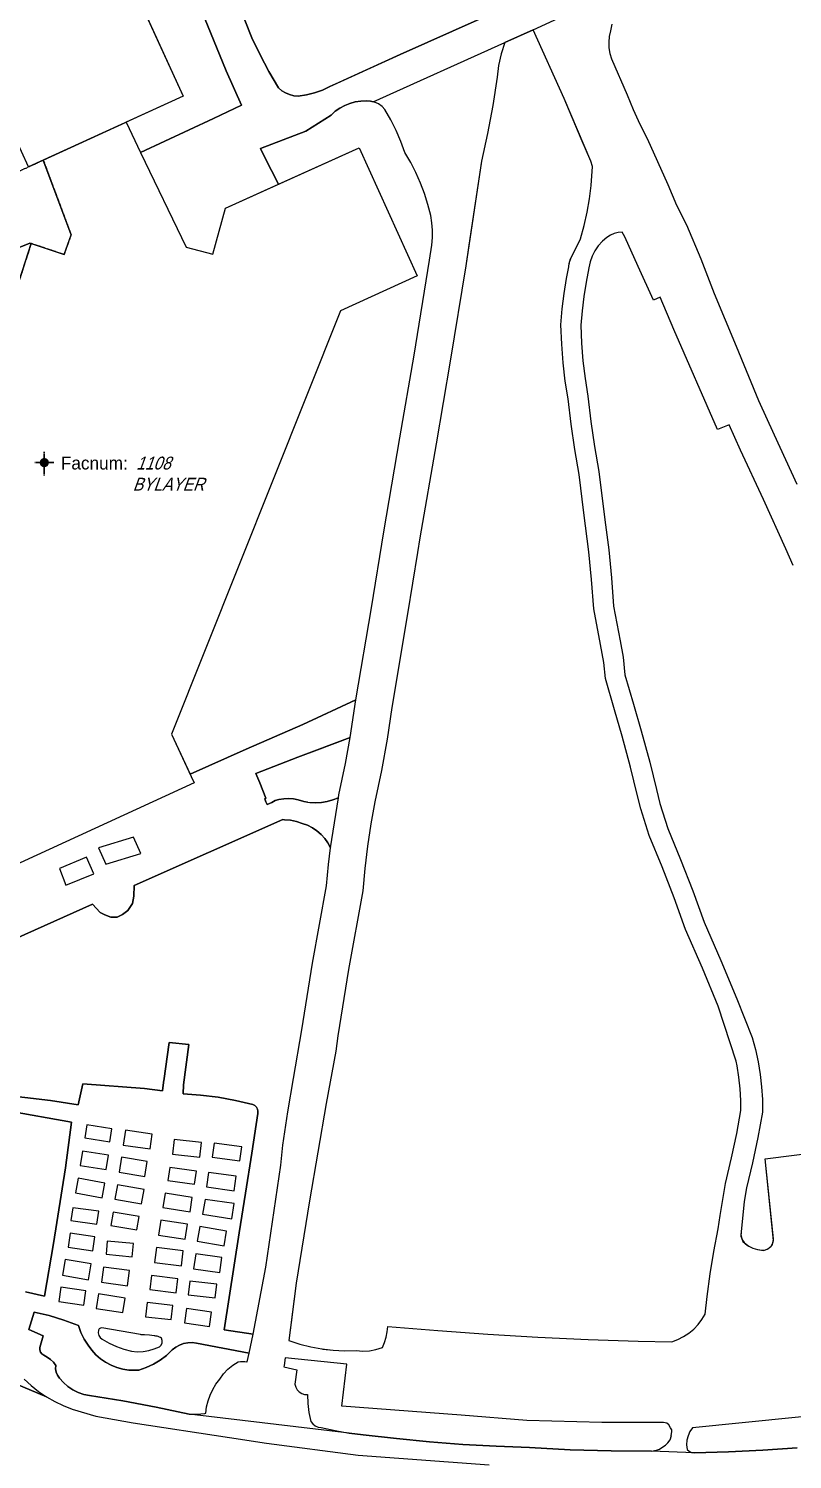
# Model space of a CAD drawing. Header units: inches. Extents: x 1273557 to 1282364, y 239587 to 246310.
# Drawn here: x 1276872 to 1277121.4, y 241334.9 to 241802 of the extents above; entities that cross this region are included whole.
import ezdxf
from ezdxf.enums import TextEntityAlignment as Align

# ---------------------------------------------------------------- set-up
doc = ezdxf.new("R2010")
doc.units = ezdxf.units.IN
doc.header["$MEASUREMENT"] = 0
doc.linetypes.add('DASHED2', pattern=[0.375, 0.25, -0.125])
doc.linetypes.add('HIDDEN', pattern=[0.375, 0.25, -0.125])
doc.layers.add('BLDG-DATA', color=159, linetype='DASHED2', lineweight=30)
for name, color, linetype in [('BLDG-UW', 231, 'Continuous'), ('BLDG-UW-UG', 159, 'HIDDEN'), ('GRASS', 3, 'Continuous'), ('PATH', 253, 'Continuous'), ('PATH-ISLAND', 252, 'Continuous'), ('STREET-UW', 50, 'Continuous')]:
    doc.layers.add(name, color=color, linetype=linetype)
doc.styles.add('SS_LITE', font='FRABK.TTF', dxfattribs={"height": 16})

# ---------------------------------------------------------------- blocks, each defined once
blk = doc.blocks.new('*U1')
for p, q in [((-3.08, 0), (3.08, 0)), ((0, 3.55), (0, -4.2))]:
    blk.add_line(p, q)
at = {"const_width": 1.5}
blk.add_lwpolyline([(-0.75, 0, 1), (0.75, 0, 1)], format="xyb", close=True, dxfattribs=at)
at = {"layer": 'BLDG-DATA', "color": 1, "style": 'SS_LITE'}
blk.add_text('Facnum:', height=4.2, dxfattribs=at).set_placement((27.26, -2.25), align=Align.RIGHT)
at = {"layer": 'BLDG-DATA', "color": 7, "style": 'SS_LITE', "oblique": 20, "width": 0.9, "flags": 8}
for tag, p in [('FACNUM', (29.98, -2.25)), ('OBJECT', (28.84, -9.16))]:
    blk.add_attdef(tag, p, '', height=4.2, dxfattribs=at)

msp = doc.modelspace()

# ---------------------------------------------------------------- linework, layer by layer
at = {"layer": 'BLDG-UW'}
for points in [[(1276645.23, 241924.23), (1276696.08, 241947.49), (1276711.47, 241913.85), (1276784.11, 241947.08), (1276767.9, 241982.54), (1276786.14, 241990.88), (1276782.02, 241999.89), (1276796.79, 242006.65), (1276800.91, 241997.64), (1276819.06, 242005.94), (1276922.4, 241779.97), (1276871.92, 241756.89), (1276855.87, 241791.97), (1276784.01, 241759.11), (1276800.29, 241723.51), (1276747.97, 241699.58), (1276645.23, 241924.23)], [(1276855.66, 241523.41), (1276828.93, 241582.12), (1276864.95, 241597.01), (1276866.43, 241607.08), (1276835.56, 241616.44), (1276872.82, 241731.87), (1276883.56, 241728.27), (1276885.87, 241734.75), (1276876.77, 241759.11), (1276903.81, 241771.47), (1276908.56, 241761.62), (1276923.45, 241730.68), (1276932.08, 241728.35), (1276936.26, 241743.38), (1276936.26, 241743.38), (1276979.87, 241763.14), (1276998.88, 241721.36), (1276973.87, 241709.86), (1276973.87, 241709.86), (1276918.65, 241571.66), (1276925.11, 241557.89), (1276926.07, 241555.83)]]:
    msp.add_lwpolyline(points, close=True, dxfattribs=at)
at = {"layer": 'BLDG-UW-UG'}
msp.add_lwpolyline([(1276855.66, 241523.41), (1276830.56, 241511.86), (1276775.19, 241639.37), (1276797.62, 241649.06), (1276778.22, 241693.72), (1276803.85, 241704.8), (1276799.82, 241714.06), (1276814.48, 241720.39), (1276810.78, 241728.92), (1276871.92, 241756.89), (1276876.77, 241759.11), (1276885.87, 241734.75), (1276883.56, 241728.27), (1276872.82, 241731.87), (1276835.56, 241616.44), (1276866.43, 241607.08), (1276864.95, 241597.01), (1276828.93, 241582.12)], close=True, dxfattribs=at)
at = {"layer": 'GRASS'}
for points in [[(1276936.5, 241788.3), (1276926.52, 241812.84), (1276924.11, 241818.53), (1276923.13, 241820.84), (1276918.51, 241831.78), (1276911.89, 241846.58), (1276910.87, 241848.87), (1276905.55, 241860.77), (1276901.14, 241873.16), (1276883.63, 241864.74), (1276922.4, 241779.97), (1276903.81, 241771.47), (1276908.56, 241761.62), (1276932.31, 241772.74), (1276941.45, 241777.06)], [(1277078.83, 241528.33), (1277074.6, 241538.63), (1277071.83, 241547.3), (1277070.67, 241552.01), (1277068.49, 241560.93), (1277065.74, 241571), (1277063.24, 241579.65), (1277060.29, 241589.81), (1277059.83, 241595.05), (1277058.73, 241600.98), (1277056.48, 241612.6), (1277055.82, 241622.14), (1277054.92, 241631.17), (1277053.31, 241643.93), (1277051.73, 241656.51), (1277050.33, 241664.6), (1277049.1, 241672.94), (1277048.11, 241681.11), (1277047.2, 241686.89), (1277046.5, 241692.93), (1277046.04, 241699), (1277045.81, 241705.31), (1277046.21, 241710.54), (1277046.8, 241715.51), (1277047.6, 241720.45), (1277048.37, 241724.21), (1277048.42, 241724.64), (1277048.79, 241726.6), (1277052.23, 241733.46), (1277053.39, 241737.74), (1277054.35, 241742.07), (1277055.09, 241746.45), (1277055.63, 241750.85), (1277056.08, 241757.07), (1277055.52, 241758.81), (1277046.88, 241779.22), (1277036.72, 241801.68), (1277027.46, 241797.5), (1277026.28, 241793.79), (1277025.43, 241790), (1277024.92, 241786.14), (1277023.52, 241776.94), (1277021.82, 241767.8), (1277019.83, 241758.72), (1277014.75, 241724.58), (1277009.65, 241693.43), (1277005.01, 241666.44), (1276999.77, 241635.74), (1276998.98, 241630.96), (1276995.69, 241610.91), (1276990.54, 241580.35), (1276989.01, 241570.04), (1276987.17, 241559.78), (1276985, 241549.58), (1276983.73, 241542.36), (1276982.65, 241535.11), (1276981.76, 241527.84), (1276981.06, 241520.56), (1276976.45, 241494.85), (1276972.96, 241473.21), (1276972.28, 241468.16), (1276969.18, 241451.1), (1276963.72, 241419.25), (1276959.31, 241392.47), (1276956.96, 241373.68), (1276960.49, 241372.52), (1276964.09, 241371.61), (1276967.75, 241370.93), (1276971.45, 241370.5), (1276975.17, 241370.33), (1276978.89, 241370.4), (1276981.06, 241370.22), (1276983.25, 241370.34), (1276985.4, 241370.74), (1276987.48, 241371.42), (1276988.2, 241373.04), (1276988.74, 241374.74), (1276989.09, 241376.49), (1276989.25, 241378.27), (1277005.59, 241376.92), (1277021.94, 241375.76), (1277038.3, 241374.8), (1277054.67, 241374.05), (1277071.05, 241373.49), (1277082.04, 241373.25), (1277083.97, 241374), (1277085.81, 241374.95), (1277087.54, 241376.1), (1277089.13, 241377.43), (1277090.56, 241378.92), (1277091.83, 241380.55), (1277092.92, 241382.32), (1277093.54, 241388.1), (1277094.53, 241395.47), (1277095.73, 241402.81), (1277097.13, 241410.12), (1277097.78, 241414.54), (1277099.5, 241424.98), (1277101.5, 241433.31), (1277103.2, 241441.32), (1277104.58, 241448.81), (1277104.55, 241452.11), (1277104.32, 241455.88), (1277103.9, 241459.63), (1277103.29, 241463.35), (1277102.96, 241464.88), (1277097.15, 241482.82), (1277091.97, 241495.27), (1277086.49, 241507.87), (1277082.72, 241518.27)], [(1276997.83, 241695.41), (1277002.91, 241726.43), (1277003.65, 241731.39), (1277003.87, 241733.8), (1277003.88, 241736.23), (1277003.68, 241738.64), (1277003.26, 241741.03), (1277002.34, 241744.62), (1277001.22, 241748.16), (1276999.91, 241751.63), (1276998.41, 241755.03), (1276996.73, 241758.34), (1276994.86, 241761.55), (1276993.55, 241765.21), (1276992.02, 241768.79), (1276990.28, 241772.27), (1276988.33, 241775.64), (1276987.37, 241776.64), (1276986.23, 241777.44), (1276984.97, 241778.01), (1276983.63, 241778.34), (1276982.24, 241778.42), (1276980.43, 241778.36), (1276978.63, 241778.1), (1276976.88, 241777.63), (1276975.2, 241776.95), (1276973.6, 241776.09), (1276972.12, 241775.04), (1276970.77, 241773.83), (1276962.52, 241768.51), (1276947.65, 241762.95), (1276949.03, 241760.2), (1276953.54, 241751.21), (1276979.87, 241763.14), (1276998.88, 241721.36), (1276973.87, 241709.86), (1276918.65, 241571.66), (1276924.76, 241558.63), (1276943.01, 241566.77), (1276943.01, 241566.76), (1276961.52, 241574.78), (1276978.85, 241582.85), (1276983.91, 241612.87), (1276987.96, 241637.76), (1276993.2, 241668.46)], [(1276872.82, 241731.87), (1276872.34, 241732.03), (1276822.85, 241711.96), (1276826.8, 241702.18), (1276821.16, 241700.07), (1276824.62, 241691.52), (1276819.64, 241689.5), (1276830.77, 241663.38), (1276840.75, 241639.75), (1276842.08, 241636.61)], [(1276975.44, 241562.08), (1276976.97, 241570.59), (1276959.92, 241564.21), (1276946.2, 241558.85), (1276947.44, 241555.77), (1276949.48, 241550.73), (1276949.08, 241550.55), (1276949.46, 241549.6), (1276949.88, 241548.72), (1276951.36, 241549.36), (1276952.47, 241549.99), (1276953.69, 241550.33), (1276955.27, 241550.59), (1276956.87, 241550.65), (1276958.47, 241550.52), (1276960.03, 241550.19), (1276961.88, 241549.68), (1276963.77, 241549.37), (1276965.68, 241549.27), (1276967.59, 241549.38), (1276969.48, 241549.69), (1276971.33, 241550.2), (1276973.11, 241550.91), (1276973.27, 241551.85)], [(1276908.6, 241532.7), (1276906.21, 241538.03), (1276894.76, 241534.51), (1276897.17, 241529.26)], [(1276890.84, 241531.49), (1276882.07, 241527.79), (1276884.13, 241522.41), (1276893.31, 241526.1)], [(1276890.29, 241439.92), (1276898.46, 241438.55), (1276899.17, 241442.78), (1276891, 241444.15)], [(1276902.87, 241437.52), (1276911.65, 241436.23), (1276912.37, 241441.12), (1276903.59, 241442.41)], [(1276918.99, 241434.54), (1276927.9, 241433.52), (1276928.45, 241438.36), (1276919.54, 241439.38)], [(1276931.92, 241433.58), (1276940.93, 241432.34), (1276941.56, 241436.88), (1276932.55, 241438.12)], [(1276888.82, 241430.87), (1276897.33, 241429.54), (1276898.06, 241434.23), (1276889.55, 241435.56)], [(1276901.52, 241428.62), (1276909.92, 241427.24), (1276910.73, 241432.18), (1276902.33, 241433.56)], [(1276917.49, 241425.93), (1276926.18, 241424.73), (1276926.78, 241429.02), (1276918.04, 241430.22)], [(1276930.08, 241423.84), (1276939.11, 241422.59), (1276939.76, 241427.35), (1276930.7, 241428.59)], [(1276887.31, 241421.88), (1276895.97, 241420.26), (1276896.87, 241425.1), (1276888.21, 241426.72)], [(1276900.18, 241419.84), (1276908.84, 241418.28), (1276909.69, 241423), (1276901.03, 241424.56)], [(1276915.82, 241417.11), (1276924.71, 241415.76), (1276925.42, 241420.43), (1276916.53, 241421.78)], [(1276928.76, 241414.94), (1276938.3, 241413.46), (1276939.07, 241418.4), (1276929.66, 241419.76)], [(1276885.79, 241412.83), (1276894.3, 241411.66), (1276894.88, 241415.89), (1276886.37, 241417.06)], [(1276898.83, 241411.22), (1276907.28, 241409.78), (1276908.03, 241414.19), (1276899.58, 241415.63)], [(1276914.41, 241408.05), (1276923.14, 241406.76), (1276923.87, 241411.71), (1276915.14, 241413)], [(1276884.89, 241404.14), (1276892.96, 241402.93), (1276893.65, 241407.5), (1276885.58, 241408.71)], [(1276927.06, 241406.11), (1276935.81, 241404.61), (1276936.63, 241409.37), (1276927.88, 241410.87)], [(1276897.25, 241401.9), (1276905.78, 241401.06), (1276906.2, 241405.34), (1276897.67, 241406.17)], [(1276913.11, 241399.21), (1276921.85, 241398.09), (1276922.47, 241402.93), (1276913.73, 241404.05)], [(1276883.09, 241394.99), (1276891.59, 241393.55), (1276892.46, 241398.69), (1276883.96, 241400.13)], [(1276925.87, 241397.05), (1276934.38, 241395.88), (1276935.06, 241400.85), (1276926.55, 241402.02)], [(1276895.78, 241392.74), (1276904.24, 241391.57), (1276904.93, 241396.52), (1276896.46, 241397.69)], [(1276911.55, 241390.33), (1276920.12, 241389.21), (1276920.72, 241393.78), (1276912.15, 241394.9)], [(1276881.81, 241386.43), (1276889.99, 241385.21), (1276890.69, 241389.9), (1276882.51, 241391.12)], [(1276924.1, 241388.62), (1276932.89, 241387.6), (1276933.41, 241392.05), (1276924.62, 241393.07)], [(1276894.07, 241384.14), (1276902.79, 241382.8), (1276903.52, 241387.54), (1276894.8, 241388.88)], [(1276910.2, 241381.47), (1276918.56, 241380.53), (1276919.08, 241385.17), (1276910.72, 241386.11)], [(1276933.16, 241359.43), (1276934.37, 241361.05), (1276935.58, 241362.76), (1276937.01, 241364.3), (1276938.64, 241365.62), (1276940.44, 241366.71), (1276941.14, 241366.83), (1276941.84, 241366.88), (1276942.55, 241366.85), (1276943.25, 241366.75), (1276943.33, 241366.74), (1276943.96, 241369.52), (1276926.75, 241372.85), (1276925.35, 241373.03), (1276923.93, 241372.98), (1276922.55, 241372.7), (1276921.22, 241372.21), (1276920, 241371.5), (1276918.9, 241370.61), (1276917.01, 241368.84), (1276914.94, 241367.29), (1276912.73, 241365.96), (1276910.38, 241364.87), (1276907.94, 241364.03), (1276906.75, 241363.99), (1276904.74, 241364.06), (1276902.74, 241364.36), (1276900.8, 241364.88), (1276898.92, 241365.62), (1276897.14, 241366.57), (1276895.48, 241367.71), (1276893.96, 241369.03), (1276892.6, 241370.52), (1276891.42, 241372.15), (1276890.09, 241374.14), (1276889.02, 241376.29), (1276888.23, 241378.55), (1276883.52, 241380.34), (1276878.7, 241381.81), (1276873.8, 241382.97), (1276872.05, 241377.26), (1276876.72, 241375.24), (1276875.62, 241371.43), (1276875.61, 241370.66), (1276875.84, 241369.92), (1276876.3, 241369.31), (1276876.94, 241368.87), (1276878.09, 241368.28), (1276879.14, 241367.51), (1276880.06, 241366.6), (1276880.82, 241365.55), (1276880.77, 241364.44), (1276880.98, 241363.35), (1276881.43, 241362.33), (1276882.09, 241361.44), (1276883.34, 241359.96), (1276884.78, 241358.66), (1276886.39, 241357.57), (1276888.13, 241356.72), (1276889.98, 241356.11), (1276891.89, 241355.77), (1276902.77, 241353.97), (1276913.61, 241351.94), (1276924.4, 241349.69), (1276926.95, 241349.65), (1276929.48, 241349.91), (1276929.81, 241349.98), (1276930.1, 241351.99), (1276930.58, 241353.95), (1276931.26, 241355.86), (1276932.12, 241357.69)], [(1276906.75, 241363.99), (1276904.74, 241364.06), (1276902.74, 241364.36), (1276900.8, 241364.88), (1276898.92, 241365.62), (1276897.14, 241366.57), (1276895.48, 241367.71), (1276893.96, 241369.03), (1276892.6, 241370.52), (1276891.42, 241372.15), (1276891.42, 241372.15), (1276890.09, 241374.14), (1276889.02, 241376.29), (1276888.23, 241378.55), (1276888.23, 241378.55), (1276883.52, 241380.34), (1276878.7, 241381.81), (1276873.8, 241382.97), (1276873.8, 241382.97), (1276872.05, 241377.26), (1276876.72, 241375.24), (1276875.62, 241371.43), (1276875.61, 241370.66), (1276875.84, 241369.92), (1276876.3, 241369.31), (1276876.94, 241368.87), (1276876.94, 241368.87), (1276878.09, 241368.28), (1276879.14, 241367.51), (1276880.06, 241366.6), (1276880.82, 241365.55), (1276880.82, 241365.55), (1276880.77, 241364.44), (1276880.98, 241363.35), (1276881.43, 241362.33), (1276882.09, 241361.44), (1276882.09, 241361.44), (1276883.34, 241359.96), (1276884.78, 241358.66), (1276886.39, 241357.57), (1276888.13, 241356.72), (1276889.98, 241356.11), (1276891.89, 241355.77), (1276891.89, 241355.77), (1276902.77, 241353.97), (1276913.61, 241351.94), (1276924.4, 241349.69), (1276924.4, 241349.69), (1276926.95, 241349.65), (1276929.48, 241349.91), (1276929.81, 241349.98), (1276930.1, 241351.99), (1276930.58, 241353.95), (1276931.26, 241355.86), (1276932.12, 241357.69), (1276933.16, 241359.43), (1276934.37, 241361.05), (1276934.37, 241361.05), (1276935.58, 241362.76), (1276937.01, 241364.3), (1276938.64, 241365.62), (1276940.44, 241366.71), (1276940.44, 241366.71), (1276941.14, 241366.83), (1276941.84, 241366.88), (1276942.55, 241366.85), (1276943.25, 241366.75), (1276943.33, 241366.74), (1276943.96, 241369.52), (1276926.75, 241372.85), (1276925.35, 241373.03), (1276923.93, 241372.98), (1276922.55, 241372.7), (1276921.22, 241372.21), (1276920, 241371.5), (1276918.9, 241370.61), (1276918.9, 241370.61), (1276917.01, 241368.84), (1276914.94, 241367.29), (1276912.73, 241365.96), (1276910.38, 241364.87), (1276907.94, 241364.03), (1276907.94, 241364.03)], [(1276922.91, 241379.44), (1276931.09, 241378.28), (1276931.75, 241382.95), (1276923.57, 241384.11)], [(1276908.49, 241375.66), (1276895.89, 241377.79), (1276895.41, 241377.75), (1276895, 241377.48), (1276894.77, 241377.06), (1276894.77, 241377.06), (1276894.68, 241376.21), (1276894.88, 241375.38), (1276895.33, 241374.65), (1276895.99, 241374.11), (1276895.99, 241374.11), (1276898.27, 241372.83), (1276900.64, 241371.74), (1276903.09, 241370.85), (1276905.61, 241370.16), (1276905.61, 241370.16), (1276907.48, 241370.04), (1276909.36, 241370.14), (1276911.21, 241370.44), (1276913.02, 241370.95), (1276914.76, 241371.66), (1276914.76, 241371.66), (1276915.29, 241372.22), (1276915.59, 241372.93), (1276915.61, 241373.7), (1276915.35, 241374.43), (1276915.35, 241374.43), (1276915.03, 241374.65), (1276914.68, 241374.83), (1276914.32, 241374.97), (1276913.94, 241375.08), (1276913.56, 241375.15), (1276913.17, 241375.17), (1276913.02, 241375.17), (1276911.44, 241375.46), (1276909.84, 241375.6), (1276908.7, 241375.59)], [(1277082.02, 241343.98), (1277081.95, 241344.51), (1277081.58, 241345.2), (1277081.03, 241346.12), (1277080.33, 241346.74), (1277079.29, 241346.87), (1277059.19, 241346.93), (1277034.68, 241347.55), (1277013.21, 241349.28), (1276974.21, 241352.21), (1276975.83, 241365.96), (1276955.75, 241368.02), (1276955.39, 241365.57), (1276955.31, 241365.12), (1276959.61, 241364.16), (1276958.93, 241359.42), (1276959.18, 241358.48), (1276959.66, 241357.63), (1276960.34, 241356.92), (1276961.16, 241356.4), (1276962.1, 241356.11), (1276963.07, 241356.05), (1276963.18, 241353.1), (1276963.52, 241350.17), (1276964.09, 241347.28), (1276964.74, 241346.47), (1276965.56, 241345.84), (1276966.52, 241345.43), (1276967.54, 241345.25), (1276972.08, 241344.27), (1276976.66, 241343.49), (1276981.27, 241342.9), (1276992.08, 241341.65), (1277002.91, 241340.61), (1277013.76, 241339.77), (1277024.63, 241339.15), (1277035.51, 241338.73), (1277048.85, 241338.04), (1277062.21, 241337.65), (1277075.38, 241337.57), (1277077.27, 241337.96), (1277077.95, 241338.17), (1277078.44, 241338.59), (1277079.93, 241339.52), (1277080.71, 241340.25), (1277081.42, 241341.31), (1277081.87, 241342.66), (1277081.78, 241342.56)]]:
    msp.add_lwpolyline(points, close=True, dxfattribs=at)
for points in [[(1276942.55, 241804.76), (1276944.92, 241799.06), (1276947.56, 241793.48), (1276950.44, 241788.02), (1276953.57, 241782.7), (1276954.66, 241781.78), (1276955.88, 241781.04), (1276957.2, 241780.49), (1276958.58, 241780.13), (1276960, 241779.99), (1276962.69, 241780.41), (1276965.32, 241781.07), (1276967.89, 241781.98), (1276970.36, 241783.11), (1276993.33, 241793.62), (1277019.42, 241805.27)], [(1277062.37, 241803.53), (1277062.01, 241801.33), (1277061.58, 241799.51), (1277061.4, 241797.65), (1277061.47, 241795.79), (1277061.78, 241793.96), (1277062.34, 241792.18), (1277067.41, 241780.46), (1277069.38, 241775.6), (1277071.56, 241770.82), (1277073.95, 241766.13), (1277080.68, 241751.11), (1277083.57, 241744.43), (1277086.8, 241737.99), (1277091.44, 241726.83), (1277095.77, 241715.57), (1277102.96, 241698.34), (1277110.29, 241680.59), (1277115.36, 241669.45), (1277122.8, 241653.26)], [(1277121.57, 241626.77), (1277119.2, 241632.18), (1277111.88, 241648.27), (1277104.44, 241664.45), (1277100.7, 241672.66), (1277096.86, 241671.1), (1277082.6, 241703.75), (1277078.18, 241714.36), (1277076, 241713.36), (1277071, 241724.42), (1277066.64, 241734.06), (1277065.77, 241735.57), (1277064.44, 241735.48), (1277063.14, 241735.17), (1277061.92, 241734.62), (1277060.81, 241733.88), (1277059.31, 241732.6), (1277057.99, 241731.12), (1277056.88, 241729.49), (1277055.99, 241727.72), (1277055.35, 241725.86), (1277054.95, 241723.92), (1277054, 241719.28), (1277053.25, 241714.61), (1277052.69, 241709.91), (1277052.33, 241705.18), (1277052.54, 241699.36), (1277052.98, 241693.56), (1277053.65, 241687.77), (1277054.56, 241682.01), (1277055.56, 241673.81), (1277056.76, 241665.62), (1277058.17, 241657.47), (1277060.16, 241641.66), (1277061.39, 241631.9), (1277062.31, 241622.69), (1277062.95, 241613.44), (1277065.13, 241602.14), (1277066.06, 241596.78), (1277066.7, 241591.07), (1277069.49, 241581.46), (1277072.01, 241572.76), (1277074.79, 241562.56), (1277076.99, 241553.56), (1277078.1, 241549.07), (1277080.72, 241540.86), (1277084.88, 241530.75), (1277088.82, 241520.55), (1277092.54, 241510.28), (1277097.96, 241497.82), (1277103.18, 241485.28), (1277108.2, 241472.67), (1277109.29, 241468.7), (1277110.17, 241464.67), (1277110.84, 241460.59), (1277111.3, 241456.48), (1277111.55, 241452.34), (1277111.58, 241448.2), (1277110.07, 241439.97), (1277108.33, 241431.76), (1277106.36, 241423.59), (1277105.61, 241419.06), (1277104.65, 241409.21), (1277104.57, 241408.28), (1277104.7, 241407.36), (1277105.04, 241406.49), (1277105.57, 241405.72), (1277106.26, 241405.1), (1277107.1, 241404.51), (1277108.47, 241403.84), (1277109.93, 241403.4), (1277111.44, 241403.19), (1277112.29, 241403.23), (1277113.1, 241403.47), (1277113.83, 241403.91), (1277114.44, 241404.51), (1277114.88, 241405.23), (1277115.13, 241406.04), (1277115.18, 241406.89), (1277112.47, 241433.06), (1277131.39, 241435.37)], [(1276855.68, 241454.82), (1276879.11, 241452.09), (1276888.16, 241450.6), (1276889.73, 241457.5), (1276909.85, 241455.96), (1276915.66, 241455.17), (1276916.05, 241457.97), (1276916.07, 241458.14), (1276916.07, 241458.14), (1276916.12, 241458.44), (1276917.85, 241471.01), (1276924.26, 241470.39), (1276922.57, 241457.15), (1276922.4, 241454.26), (1276928.08, 241453.83), (1276933.84, 241453.1), (1276939.54, 241452.07), (1276945.19, 241450.75), (1276945.84, 241450.41), (1276946.36, 241449.9), (1276946.71, 241449.26), (1276946.86, 241448.54), (1276946.79, 241447.81), (1276944.87, 241434.81), (1276942.84, 241421.82), (1276940.71, 241408.87), (1276935.78, 241377.22), (1276945.27, 241375.78), (1276949.43, 241397.62), (1276954.28, 241430.97), (1276954.98, 241437.52), (1276956.62, 241448.33), (1276958.48, 241459.29), (1276961.17, 241475.11), (1276964.67, 241496.86), (1276969.22, 241522.19), (1276969.89, 241529.14), (1276970.55, 241534.56), (1276969.71, 241536.15), (1276968.68, 241537.62), (1276967.47, 241538.95), (1276966.11, 241540.13), (1276964.62, 241541.13), (1276963.01, 241541.94), (1276961.32, 241542.55), (1276959.46, 241543.18), (1276957.54, 241543.56), (1276955.58, 241543.7), (1276954.98, 241543.79), (1276906.47, 241522.21), (1276906.3, 241518.77), (1276905.87, 241516.42), (1276904.39, 241514.08), (1276902.66, 241512.81), (1276900.87, 241511.89), (1276898.83, 241511.93), (1276896.87, 241512.7), (1276895.35, 241513.47), (1276892.82, 241516.17), (1276867.64, 241504.8)], [(1276871, 241389.64), (1276877.2, 241388.14), (1276880.16, 241405.35), (1276884.04, 241430.08), (1276885.96, 241444.96), (1276865.25, 241448.65)], [(1277139.55, 241350.35), (1277088.76, 241345.2), (1277087.91, 241343.96), (1277087.3, 241342.59), (1277086.93, 241341.13), (1277086.82, 241339.63), (1277086.98, 241338.14), (1277087.64, 241337.52), (1277088.46, 241337.12), (1277089.35, 241336.97), (1277100.54, 241337.32), (1277111.72, 241337.88), (1277122.89, 241338.66)]]:
    msp.add_lwpolyline(points, dxfattribs=at)
at = {"layer": 'PATH'}
for points in [[(1276926.52, 241812.84), (1276936.5, 241788.3), (1276941.45, 241777.06), (1276932.31, 241772.74), (1276908.56, 241761.62), (1276923.45, 241730.68), (1276932.08, 241728.35), (1276936.26, 241743.38), (1276936.26, 241743.38), (1276953.54, 241751.21), (1276949.03, 241760.2), (1276947.65, 241762.95), (1276962.52, 241768.51), (1276970.77, 241773.83), (1276972.12, 241775.04), (1276973.6, 241776.09), (1276975.2, 241776.95), (1276976.88, 241777.63), (1276978.63, 241778.1), (1276980.43, 241778.36), (1276982.24, 241778.42), (1276983.63, 241778.34), (1276984.53, 241778.12), (1277027.46, 241797.5), (1277036.72, 241801.68), (1277075.28, 241819.47)], [(1277139.55, 241350.35), (1277088.76, 241345.2), (1277087.91, 241343.96), (1277087.3, 241342.59), (1277086.93, 241341.13), (1277086.82, 241339.63), (1277086.98, 241338.14), (1277087.64, 241337.52), (1277088.46, 241337.12), (1277089.35, 241336.97), (1277075.38, 241337.57), (1277077.27, 241337.96), (1277077.95, 241338.17), (1277078.44, 241338.59), (1277079.93, 241339.52), (1277080.71, 241340.25), (1277081.42, 241341.31), (1277081.87, 241342.66), (1277081.78, 241342.56), (1277082.02, 241343.98), (1277081.95, 241344.51), (1277081.58, 241345.2), (1277081.03, 241346.12), (1277080.33, 241346.74), (1277079.29, 241346.87), (1277059.19, 241346.93), (1277034.68, 241347.55), (1277013.21, 241349.28), (1276974.21, 241352.21), (1276975.83, 241365.96), (1276955.75, 241368.02), (1276955.39, 241365.57), (1276955.31, 241365.12), (1276959.61, 241364.16), (1276958.93, 241359.42), (1276959.18, 241358.48), (1276959.66, 241357.63), (1276960.34, 241356.92), (1276961.16, 241356.4), (1276962.1, 241356.11), (1276963.07, 241356.05), (1276963.18, 241353.1), (1276963.52, 241350.17), (1276964.09, 241347.28), (1276964.74, 241346.47), (1276965.56, 241345.84), (1276966.52, 241345.43), (1276967.54, 241345.25), (1276972.08, 241344.27), (1276976.66, 241343.49), (1276924.4, 241349.69), (1276926.95, 241349.65), (1276929.48, 241349.91), (1276929.81, 241349.98), (1276930.1, 241351.99), (1276930.58, 241353.95), (1276931.26, 241355.86), (1276932.12, 241357.69), (1276933.16, 241359.43), (1276934.37, 241361.05), (1276934.37, 241361.05), (1276935.58, 241362.76), (1276937.01, 241364.3), (1276938.64, 241365.62), (1276940.44, 241366.71), (1276940.44, 241366.71), (1276941.14, 241366.83), (1276941.84, 241366.88), (1276942.55, 241366.85), (1276943.25, 241366.75), (1276943.33, 241366.74), (1276943.96, 241369.52), (1276945.27, 241375.78), (1276949.43, 241397.62), (1276954.28, 241430.97), (1276954.98, 241437.52), (1276956.62, 241448.33), (1276958.48, 241459.29), (1276961.17, 241475.11), (1276964.67, 241496.86), (1276969.22, 241522.19), (1276969.89, 241529.14), (1276970.55, 241534.56), (1276973.11, 241550.91), (1276973.27, 241551.85), (1276975.44, 241562.08), (1276976.97, 241570.59), (1276978.85, 241582.85), (1276983.91, 241612.87), (1276987.96, 241637.76), (1276993.2, 241668.46), (1276997.83, 241695.41), (1277002.91, 241726.43), (1277003.65, 241731.39), (1277003.87, 241733.8), (1277003.88, 241736.23), (1277003.68, 241738.64), (1277003.26, 241741.03), (1277002.34, 241744.62), (1277001.22, 241748.16), (1276999.91, 241751.63), (1276998.41, 241755.03), (1276996.73, 241758.34), (1276994.86, 241761.55), (1276993.55, 241765.21), (1276992.02, 241768.79), (1276990.28, 241772.27), (1276988.33, 241775.64), (1276987.37, 241776.64), (1276986.23, 241777.44), (1276984.97, 241778.01), (1276984.53, 241778.12), (1277027.46, 241797.5), (1277026.28, 241793.79), (1277025.43, 241790), (1277024.92, 241786.14), (1277023.52, 241776.94), (1277021.82, 241767.8), (1277019.83, 241758.72), (1277015.75, 241731.33), (1277014.75, 241724.58), (1277009.65, 241693.43), (1277005.01, 241666.44), (1276999.77, 241635.74), (1276998.98, 241630.96), (1276995.69, 241610.91), (1276990.54, 241580.35), (1276989.01, 241570.04), (1276987.17, 241559.78), (1276985, 241549.58), (1276983.73, 241542.36), (1276982.65, 241535.11), (1276981.76, 241527.84), (1276981.06, 241520.56), (1276976.45, 241494.85), (1276972.96, 241473.21), (1276972.28, 241468.16), (1276969.18, 241451.1), (1276963.72, 241419.25), (1276959.31, 241392.47), (1276957.7, 241379.62), (1276956.96, 241373.68), (1276960.49, 241372.52), (1276964.09, 241371.61), (1276967.75, 241370.93), (1276968.02, 241370.9), (1276971.45, 241370.5), (1276975.17, 241370.33), (1276978.89, 241370.4), (1276981.06, 241370.22), (1276983.25, 241370.34), (1276985.4, 241370.74), (1276987.48, 241371.42), (1276988.2, 241373.04), (1276988.74, 241374.74), (1276989.09, 241376.49), (1276989.25, 241378.27), (1277005.59, 241376.92), (1277021.94, 241375.76), (1277038.3, 241374.8), (1277054.67, 241374.05), (1277071.05, 241373.49), (1277082.04, 241373.25), (1277083.97, 241374), (1277085.81, 241374.95), (1277087.54, 241376.1), (1277089.13, 241377.43), (1277090.56, 241378.92), (1277091.83, 241380.55), (1277092.92, 241382.32), (1277093.54, 241388.1), (1277094.53, 241395.47), (1277095.73, 241402.81), (1277097.13, 241410.12), (1277097.78, 241414.54), (1277099.5, 241424.98), (1277101.5, 241433.31), (1277103.2, 241441.32), (1277104.58, 241448.81), (1277104.55, 241452.11), (1277104.32, 241455.88), (1277103.9, 241459.63), (1277103.29, 241463.35), (1277102.96, 241464.88), (1277097.15, 241482.82), (1277091.97, 241495.27), (1277086.49, 241507.87), (1277082.72, 241518.27), (1277078.83, 241528.33), (1277074.6, 241538.63), (1277071.83, 241547.3), (1277070.67, 241552.01), (1277068.49, 241560.93), (1277065.74, 241571), (1277063.24, 241579.65), (1277060.29, 241589.81), (1277059.83, 241595.05), (1277058.73, 241600.98), (1277056.48, 241612.6), (1277055.82, 241622.14), (1277054.92, 241631.17), (1277053.31, 241643.93), (1277051.73, 241656.51), (1277050.33, 241664.6), (1277049.1, 241672.94), (1277048.11, 241681.11), (1277047.2, 241686.89), (1277046.5, 241692.93), (1277046.04, 241699), (1277045.81, 241705.31), (1277046.21, 241710.54), (1277046.8, 241715.51), (1277047.6, 241720.45), (1277048.37, 241724.21), (1277048.42, 241724.64), (1277048.64, 241725.81), (1277048.97, 241726.96), (1277052.23, 241733.46), (1277053.39, 241737.74), (1277054.35, 241742.07), (1277055.09, 241746.45), (1277055.63, 241750.85), (1277056.08, 241757.07), (1277055.52, 241758.81), (1277052.43, 241766.11), (1277046.88, 241779.22), (1277036.72, 241801.68), (1277075.28, 241819.47)], [(1277062.37, 241803.53), (1277062.01, 241801.33), (1277061.58, 241799.51), (1277061.4, 241797.65), (1277061.47, 241795.79), (1277061.78, 241793.96), (1277062.34, 241792.18), (1277067.41, 241780.46), (1277069.38, 241775.6), (1277071.56, 241770.82), (1277073.95, 241766.13), (1277080.68, 241751.11), (1277083.57, 241744.43), (1277086.8, 241737.99), (1277091.44, 241726.83), (1277095.77, 241715.57), (1277102.96, 241698.34), (1277110.29, 241680.59), (1277115.36, 241669.45), (1277122.8, 241653.26)], [(1276822.85, 241711.96), (1276872.34, 241732.03), (1276872.82, 241731.87), (1276883.56, 241728.27), (1276885.87, 241734.75), (1276876.77, 241759.11), (1276871.92, 241756.89)], [(1277121.57, 241626.77), (1277119.2, 241632.18), (1277111.88, 241648.27), (1277104.44, 241664.45), (1277100.7, 241672.66), (1277096.86, 241671.1), (1277082.6, 241703.75), (1277078.18, 241714.36), (1277076, 241713.36), (1277071, 241724.42), (1277066.64, 241734.06), (1277065.77, 241735.57), (1277064.44, 241735.48), (1277063.14, 241735.17), (1277061.92, 241734.62), (1277060.81, 241733.88), (1277059.31, 241732.6), (1277057.99, 241731.12), (1277056.88, 241729.49), (1277055.99, 241727.72), (1277055.35, 241725.86), (1277054.95, 241723.92), (1277054, 241719.28), (1277053.25, 241714.61), (1277052.69, 241709.91), (1277052.33, 241705.18), (1277052.54, 241699.36), (1277052.98, 241693.56), (1277053.65, 241687.77), (1277054.56, 241682.01), (1277055.56, 241673.81), (1277056.76, 241665.62), (1277058.17, 241657.47), (1277060.16, 241641.66), (1277061.39, 241631.9), (1277062.31, 241622.69), (1277062.95, 241613.44), (1277065.13, 241602.14), (1277066.06, 241596.78), (1277066.7, 241591.07), (1277069.49, 241581.46), (1277072.01, 241572.76), (1277074.79, 241562.56), (1277076.99, 241553.56), (1277078.1, 241549.07), (1277080.72, 241540.86), (1277084.88, 241530.75), (1277088.82, 241520.55), (1277092.54, 241510.28), (1277097.96, 241497.82), (1277103.18, 241485.28), (1277108.2, 241472.67), (1277109.29, 241468.7), (1277110.17, 241464.67), (1277110.84, 241460.59), (1277111.3, 241456.48), (1277111.55, 241452.34), (1277111.58, 241448.2), (1277110.07, 241439.97), (1277108.33, 241431.76), (1277106.36, 241423.59), (1277105.61, 241419.06), (1277104.65, 241409.21), (1277104.53, 241407.8), (1277105.22, 241406.04), (1277106.7, 241404.71), (1277108.47, 241403.84), (1277109.93, 241403.4), (1277111.93, 241403.12), (1277113.5, 241403.59), (1277114.75, 241404.82), (1277115.23, 241406.37), (1277112.47, 241433.06), (1277131.39, 241435.37)], [(1276867.64, 241504.8), (1276892.82, 241516.17), (1276895.35, 241513.47), (1276896.87, 241512.7), (1276898.83, 241511.93), (1276900.87, 241511.89), (1276902.66, 241512.81), (1276904.39, 241514.08), (1276905.87, 241516.42), (1276906.3, 241518.77), (1276906.47, 241522.21), (1276954.98, 241543.79), (1276955.58, 241543.7), (1276957.54, 241543.56), (1276959.46, 241543.18), (1276961.32, 241542.55), (1276963.01, 241541.94), (1276964.62, 241541.13), (1276966.11, 241540.13), (1276967.47, 241538.95), (1276968.68, 241537.62), (1276969.71, 241536.15), (1276970.55, 241534.56), (1276973.11, 241550.91), (1276971.33, 241550.2), (1276969.48, 241549.69), (1276967.59, 241549.38), (1276965.68, 241549.27), (1276963.02, 241549.41), (1276963.02, 241549.49), (1276961.88, 241549.68), (1276960.03, 241550.19), (1276958.47, 241550.52), (1276956.87, 241550.65), (1276955.27, 241550.59), (1276953.69, 241550.33), (1276952.47, 241549.99), (1276951.36, 241549.36), (1276949.88, 241548.72), (1276949.46, 241549.6), (1276949.08, 241550.55), (1276949.48, 241550.73), (1276947.44, 241555.77), (1276946.2, 241558.85), (1276959.92, 241564.21), (1276966.33, 241566.61), (1276966.33, 241566.61), (1276976.97, 241570.59), (1276978.85, 241582.85), (1276961.52, 241574.78), (1276943.01, 241566.76), (1276943.01, 241566.77), (1276924.76, 241558.63), (1276925.11, 241557.89), (1276926.07, 241555.83), (1276855.66, 241523.41)], [(1277122.89, 241338.66), (1277111.72, 241337.88), (1277100.54, 241337.32), (1277089.35, 241336.97), (1277075.38, 241337.57), (1277062.21, 241337.65), (1277048.85, 241338.04), (1277035.51, 241338.73), (1277024.63, 241339.15), (1277013.76, 241339.77), (1277002.91, 241340.61), (1276992.08, 241341.65), (1276981.27, 241342.9), (1276976.66, 241343.49), (1276924.4, 241349.69), (1276913.61, 241351.94), (1276902.77, 241353.97), (1276891.89, 241355.77), (1276891.89, 241355.77), (1276889.98, 241356.11), (1276888.13, 241356.72), (1276886.39, 241357.57), (1276884.78, 241358.66), (1276883.34, 241359.96), (1276882.09, 241361.44), (1276882.09, 241361.44), (1276881.43, 241362.33), (1276880.98, 241363.35), (1276880.77, 241364.44), (1276880.82, 241365.55), (1276880.82, 241365.55), (1276880.06, 241366.6), (1276879.14, 241367.51), (1276878.09, 241368.28), (1276876.94, 241368.87), (1276876.94, 241368.87), (1276876.3, 241369.31), (1276875.84, 241369.92), (1276875.61, 241370.66), (1276875.62, 241371.43), (1276876.72, 241375.24), (1276872.05, 241377.26), (1276873.8, 241382.97), (1276873.8, 241382.97), (1276878.7, 241381.81), (1276883.52, 241380.34), (1276888.23, 241378.55), (1276888.23, 241378.55), (1276889.02, 241376.29), (1276890.09, 241374.14), (1276891.42, 241372.15), (1276891.42, 241372.15), (1276892.6, 241370.52), (1276893.96, 241369.03), (1276895.48, 241367.71), (1276897.14, 241366.57), (1276898.92, 241365.62), (1276900.8, 241364.88), (1276902.74, 241364.36), (1276904.74, 241364.06), (1276906.75, 241363.99), (1276907.94, 241364.03), (1276907.94, 241364.03), (1276910.38, 241364.87), (1276912.73, 241365.96), (1276914.94, 241367.29), (1276917.01, 241368.84), (1276918.9, 241370.61), (1276918.9, 241370.61), (1276920, 241371.5), (1276921.22, 241372.21), (1276922.55, 241372.7), (1276923.93, 241372.98), (1276925.35, 241373.03), (1276926.75, 241372.85), (1276943.96, 241369.52), (1276943.96, 241369.52), (1276945.27, 241375.78), (1276935.78, 241377.22), (1276940.71, 241408.87), (1276942.84, 241421.82), (1276944.87, 241434.81), (1276946.79, 241447.81), (1276946.86, 241448.54), (1276946.71, 241449.26), (1276946.36, 241449.9), (1276945.84, 241450.41), (1276945.19, 241450.75), (1276939.54, 241452.07), (1276933.84, 241453.1), (1276928.08, 241453.83), (1276922.4, 241454.26), (1276922.57, 241457.15), (1276924.26, 241470.39), (1276917.85, 241471.01), (1276916.12, 241458.44), (1276916.07, 241458.14), (1276916.07, 241458.14), (1276916.05, 241457.97), (1276915.66, 241455.17), (1276909.85, 241455.96), (1276889.73, 241457.5), (1276888.16, 241450.6), (1276879.11, 241452.09), (1276855.68, 241454.82)], [(1276865.25, 241448.65), (1276885.96, 241444.96), (1276884.04, 241430.08), (1276880.16, 241405.35), (1276877.2, 241388.14), (1276871, 241389.64)], [(1276870.5, 241361.04), (1276872.8, 241358.96), (1276875.24, 241357.05), (1276877.8, 241355.32), (1276880.49, 241353.78), (1276883.28, 241352.43), (1276886.16, 241351.29), (1276893.92, 241348.95), (1276906.15, 241346.86), (1276937.58, 241341.98), (1276949.62, 241340.15), (1276979.59, 241336.23), (1277022.32, 241333.05)]]:
    msp.add_lwpolyline(points, dxfattribs=at)
at = {"layer": 'PATH-ISLAND'}
for points in [[(1277019.42, 241805.27), (1276993.33, 241793.62), (1276972.07, 241783.89), (1276970.36, 241783.11), (1276967.89, 241781.98), (1276965.32, 241781.07), (1276962.69, 241780.41), (1276960, 241779.99), (1276958.58, 241780.13), (1276957.2, 241780.49), (1276955.88, 241781.04), (1276954.66, 241781.78), (1276953.57, 241782.7), (1276950.44, 241788.02), (1276947.56, 241793.48), (1276944.92, 241799.06), (1276942.55, 241804.76)], [(1276924.4, 241349.69), (1276926.95, 241349.65), (1276929.48, 241349.91), (1276929.81, 241349.98), (1276930.1, 241351.99), (1276930.58, 241353.95), (1276931.26, 241355.86), (1276932.12, 241357.69), (1276933.16, 241359.43), (1276934.37, 241361.05), (1276935.58, 241362.76), (1276937.01, 241364.3), (1276938.64, 241365.62), (1276940.44, 241366.71), (1276941.14, 241366.83), (1276941.84, 241366.88), (1276942.55, 241366.85), (1276943.25, 241366.75), (1276943.33, 241366.74), (1276943.96, 241369.52)]]:
    msp.add_lwpolyline(points, dxfattribs=at)
for points in [[(1276908.6, 241532.7), (1276906.21, 241538.03), (1276894.76, 241534.51), (1276897.17, 241529.26)], [(1276890.84, 241531.49), (1276882.07, 241527.79), (1276884.13, 241522.41), (1276893.31, 241526.1)], [(1276890.29, 241439.92), (1276898.46, 241438.55), (1276899.17, 241442.78), (1276891, 241444.15)], [(1276902.87, 241437.52), (1276911.65, 241436.23), (1276912.37, 241441.12), (1276903.59, 241442.41)], [(1276918.99, 241434.54), (1276927.9, 241433.52), (1276928.45, 241438.36), (1276919.54, 241439.38)], [(1276931.92, 241433.58), (1276940.93, 241432.34), (1276941.56, 241436.88), (1276932.55, 241438.12)], [(1276888.82, 241430.87), (1276897.33, 241429.54), (1276898.06, 241434.23), (1276889.55, 241435.56)], [(1276901.52, 241428.62), (1276909.92, 241427.24), (1276910.73, 241432.18), (1276902.33, 241433.56)], [(1276917.49, 241425.93), (1276926.18, 241424.73), (1276926.78, 241429.02), (1276918.04, 241430.22)], [(1276930.08, 241423.84), (1276939.11, 241422.59), (1276939.76, 241427.35), (1276930.7, 241428.59)], [(1276887.31, 241421.88), (1276895.97, 241420.26), (1276896.87, 241425.1), (1276888.21, 241426.72)], [(1276900.18, 241419.84), (1276908.84, 241418.28), (1276909.69, 241423), (1276901.03, 241424.56)], [(1276915.82, 241417.11), (1276924.71, 241415.76), (1276925.42, 241420.43), (1276916.53, 241421.78)], [(1276928.76, 241414.94), (1276938.3, 241413.46), (1276939.07, 241418.4), (1276929.66, 241419.76)], [(1276885.79, 241412.83), (1276894.3, 241411.66), (1276894.88, 241415.89), (1276886.37, 241417.06)], [(1276898.83, 241411.22), (1276907.28, 241409.78), (1276908.03, 241414.19), (1276899.58, 241415.63)], [(1276914.41, 241408.05), (1276923.14, 241406.76), (1276923.87, 241411.71), (1276915.14, 241413)], [(1276884.89, 241404.14), (1276892.96, 241402.93), (1276893.65, 241407.5), (1276885.58, 241408.71)], [(1276927.06, 241406.11), (1276935.81, 241404.61), (1276936.63, 241409.37), (1276927.88, 241410.87)], [(1276897.25, 241401.9), (1276905.78, 241401.06), (1276906.2, 241405.34), (1276897.67, 241406.17)], [(1276913.11, 241399.21), (1276921.85, 241398.09), (1276922.47, 241402.93), (1276913.73, 241404.05)], [(1276883.09, 241394.99), (1276891.59, 241393.55), (1276892.46, 241398.69), (1276883.96, 241400.13)], [(1276925.87, 241397.05), (1276934.38, 241395.88), (1276935.06, 241400.85), (1276926.55, 241402.02)], [(1276895.78, 241392.74), (1276904.24, 241391.57), (1276904.93, 241396.52), (1276896.46, 241397.69)], [(1276911.55, 241390.33), (1276920.12, 241389.21), (1276920.72, 241393.78), (1276912.15, 241394.9)], [(1276881.81, 241386.43), (1276889.99, 241385.21), (1276890.69, 241389.9), (1276882.51, 241391.12)], [(1276924.1, 241388.62), (1276932.89, 241387.6), (1276933.41, 241392.05), (1276924.62, 241393.07)], [(1276894.07, 241384.14), (1276902.79, 241382.8), (1276903.52, 241387.54), (1276894.8, 241388.88)], [(1276910.2, 241381.47), (1276918.56, 241380.53), (1276919.08, 241385.17), (1276910.72, 241386.11)], [(1276922.91, 241379.44), (1276931.09, 241378.28), (1276931.75, 241382.95), (1276923.57, 241384.11)], [(1276908.49, 241375.66), (1276895.89, 241377.79), (1276895.41, 241377.75), (1276895, 241377.48), (1276894.77, 241377.06), (1276894.77, 241377.06), (1276894.68, 241376.21), (1276894.88, 241375.38), (1276895.33, 241374.65), (1276895.99, 241374.11), (1276895.99, 241374.11), (1276898.27, 241372.83), (1276900.64, 241371.74), (1276903.09, 241370.85), (1276905.61, 241370.16), (1276905.61, 241370.16), (1276907.48, 241370.04), (1276909.36, 241370.14), (1276911.21, 241370.44), (1276913.02, 241370.95), (1276914.76, 241371.66), (1276914.76, 241371.66), (1276915.29, 241372.22), (1276915.59, 241372.93), (1276915.61, 241373.7), (1276915.35, 241374.43), (1276915.35, 241374.43), (1276915.03, 241374.65), (1276914.68, 241374.83), (1276914.32, 241374.97), (1276913.94, 241375.08), (1276913.56, 241375.15), (1276913.17, 241375.17), (1276913.02, 241375.17), (1276911.44, 241375.46), (1276909.84, 241375.6), (1276908.7, 241375.59)]]:
    msp.add_lwpolyline(points, close=True, dxfattribs=at)
at = {"layer": 'STREET-UW'}
for points in [[(1276870.5, 241361.04), (1276872.8, 241358.96), (1276875.24, 241357.05), (1276877.8, 241355.32), (1276822.89, 241378.49)], [(1276822.89, 241378.49), (1276877.8, 241355.32), (1276880.49, 241353.78), (1276883.28, 241352.43), (1276886.16, 241351.29), (1276893.92, 241348.95), (1276906.15, 241346.86), (1276937.58, 241341.98), (1276949.62, 241340.15), (1276979.59, 241336.23), (1277022.32, 241333.05)]]:
    msp.add_lwpolyline(points, dxfattribs=at)

# ---------------------------------------------------------------- block references
at = {"layer": 'BLDG-DATA'}
ref = msp.add_blockref('*U1', (1276877.1, 241660.34), dxfattribs=at)
ref.add_attrib('FACNUM', '1108', (1276907.08, 241658.09), dxfattribs={"color": 7, "height": 4.2, "style": 'SS_LITE', "oblique": 20, "width": 0.9})
ref.add_attrib('OBJECT', 'BYLAYER', (1276905.94, 241651.19), dxfattribs={"color": 7, "height": 4.2, "style": 'SS_LITE', "oblique": 20, "width": 0.9})

doc.saveas('drawing.dxf')
